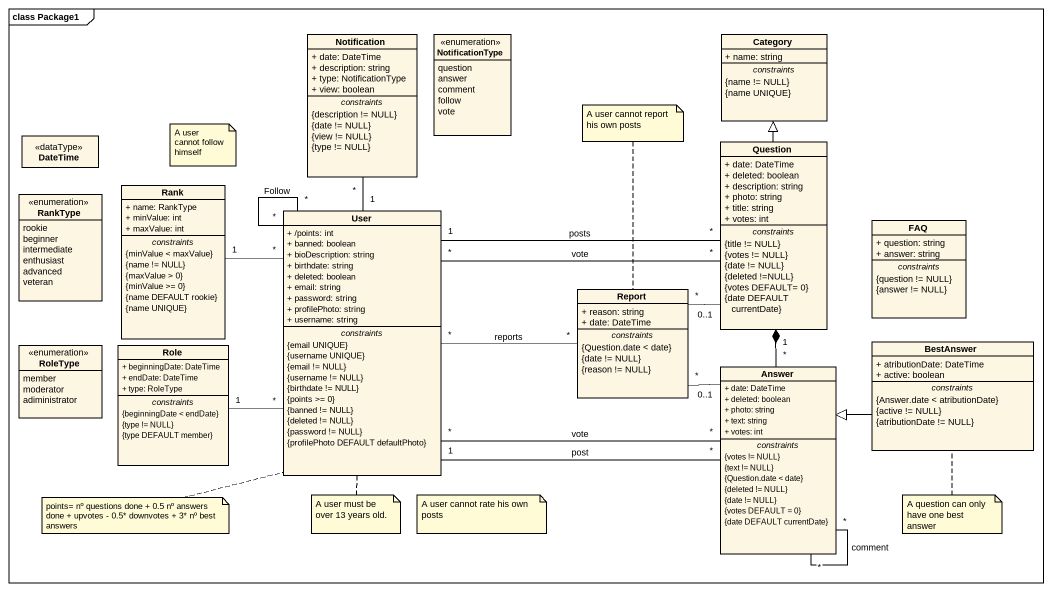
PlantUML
@startuml
mainframe class Package1
hide circle
hide empty members
skinparam classAttributeIconSize 0
class Notification {
  + date: DateTime
  + description: string
  + type: NotificationType
  + view: boolean
  -- constraints --
  {description != NULL}
  {date != NULL}
  {view != NULL}
  {type != NULL}
}
enum NotificationType {
  question
  answer
  comment
  follow
  vote
}
class Category {
  + name: string
  -- constraints --
  {name != NULL}
  {name UNIQUE}
}
class DateTime <<dataType>>
class Question {
  + date: DateTime
  + deleted: boolean
  + description: string
  + photo: string
  + title: string
  + votes: int
  -- constraints --
  {title != NULL}
  {votes != NULL}
  {date != NULL}
  {deleted !=NULL}
  {votes DEFAULT= 0}
  {date DEFAULT currentDate}
}
enum RankType {
  rookie
  beginner
  intermediate
  enthusiast
  advanced
  veteran
}
class Rank {
  + name: RankType
  + minValue: int
  + maxValue: int
  -- constraints --
  {minValue < maxValue}
  {name != NULL}
  {maxValue > 0}
  {minValue >= 0}
  {name DEFAULT rookie}
  {name UNIQUE}
}
class User {
  + /points: int
  + banned: boolean
  + bioDescription: string
  + birthdate: string
  + deleted: boolean
  + email: string
  + password: string
  + profilePhoto: string
  + username: string
  -- constraints --
  {email UNIQUE}
  {username UNIQUE}
  {email != NULL}
  {username != NULL}
  {birthdate != NULL}
  {points >= 0}
  {banned != NULL}
  {deleted != NULL}
  {password != NULL}
  {profilePhoto DEFAULT defaultPhoto}
}
class FAQ {
  + question: string
  + answer: string
  -- constraints --
  {question != NULL}
  {answer != NULL}
}
class Report {
  + reason: string
  + date: DateTime
  -- constraints --
  {Question.date < date}
  {date != NULL}
  {reason != NULL}
}
enum RoleType {
  member
  moderator
  adiministrator
}
class Role {
  + beginningDate: DateTime
  + endDate: DateTime
  + type: RoleType
  -- constraints --
  {beginningDate < endDate}
  {type != NULL}
  {type DEFAULT member}
}
class BestAnswer {
  + atributionDate: DateTime
  + active: boolean
  -- constraints --
  {Answer.date < atributionDate}
  {active != NULL}
  {atributionDate != NULL}
}
class Answer {
  + date: DateTime
  + deleted: boolean
  + photo: string
  + text: string
  + votes: int
  -- constraints --
  {votes != NULL}
  {text != NULL}
  {Question.date < date}
  {deleted != NULL}
  {date != NULL}
  {votes DEFAULT = 0}
  {date DEFAULT currentDate}
}
Question -up-|> Category
Rank "1" -right- "*" User
User "1" -up- "*" Notification
User "1" -right- "*" Question : posts
User "*" -right- "*" Question : vote
User "*" -- "*" User : Follow
User "*" -right- "*" Report : reports
User "*" -left- "1" Role
User "1" -right- "*" Answer : post
User "*" -right- "*" Answer : vote
Report "*" -up- "0..1" Question
Report "*" -- "0..1" Answer
BestAnswer -left-|> Answer
Answer "*" -up-* "1" Question
Answer "*" -- "*" Answer : comment
note as N1
  A user cannot follow himself
end note
note top of Report : A user cannot report his own posts
note bottom of User : points= nº questions done + 0.5 nº answers done + upvotes - 0.5* downvotes + 3* nº best answers
note bottom of User : A user must be over 13 years old.
note as N5
  A user cannot rate his own posts
end note
note bottom of BestAnswer : A question can only have one best answer
@enduml
